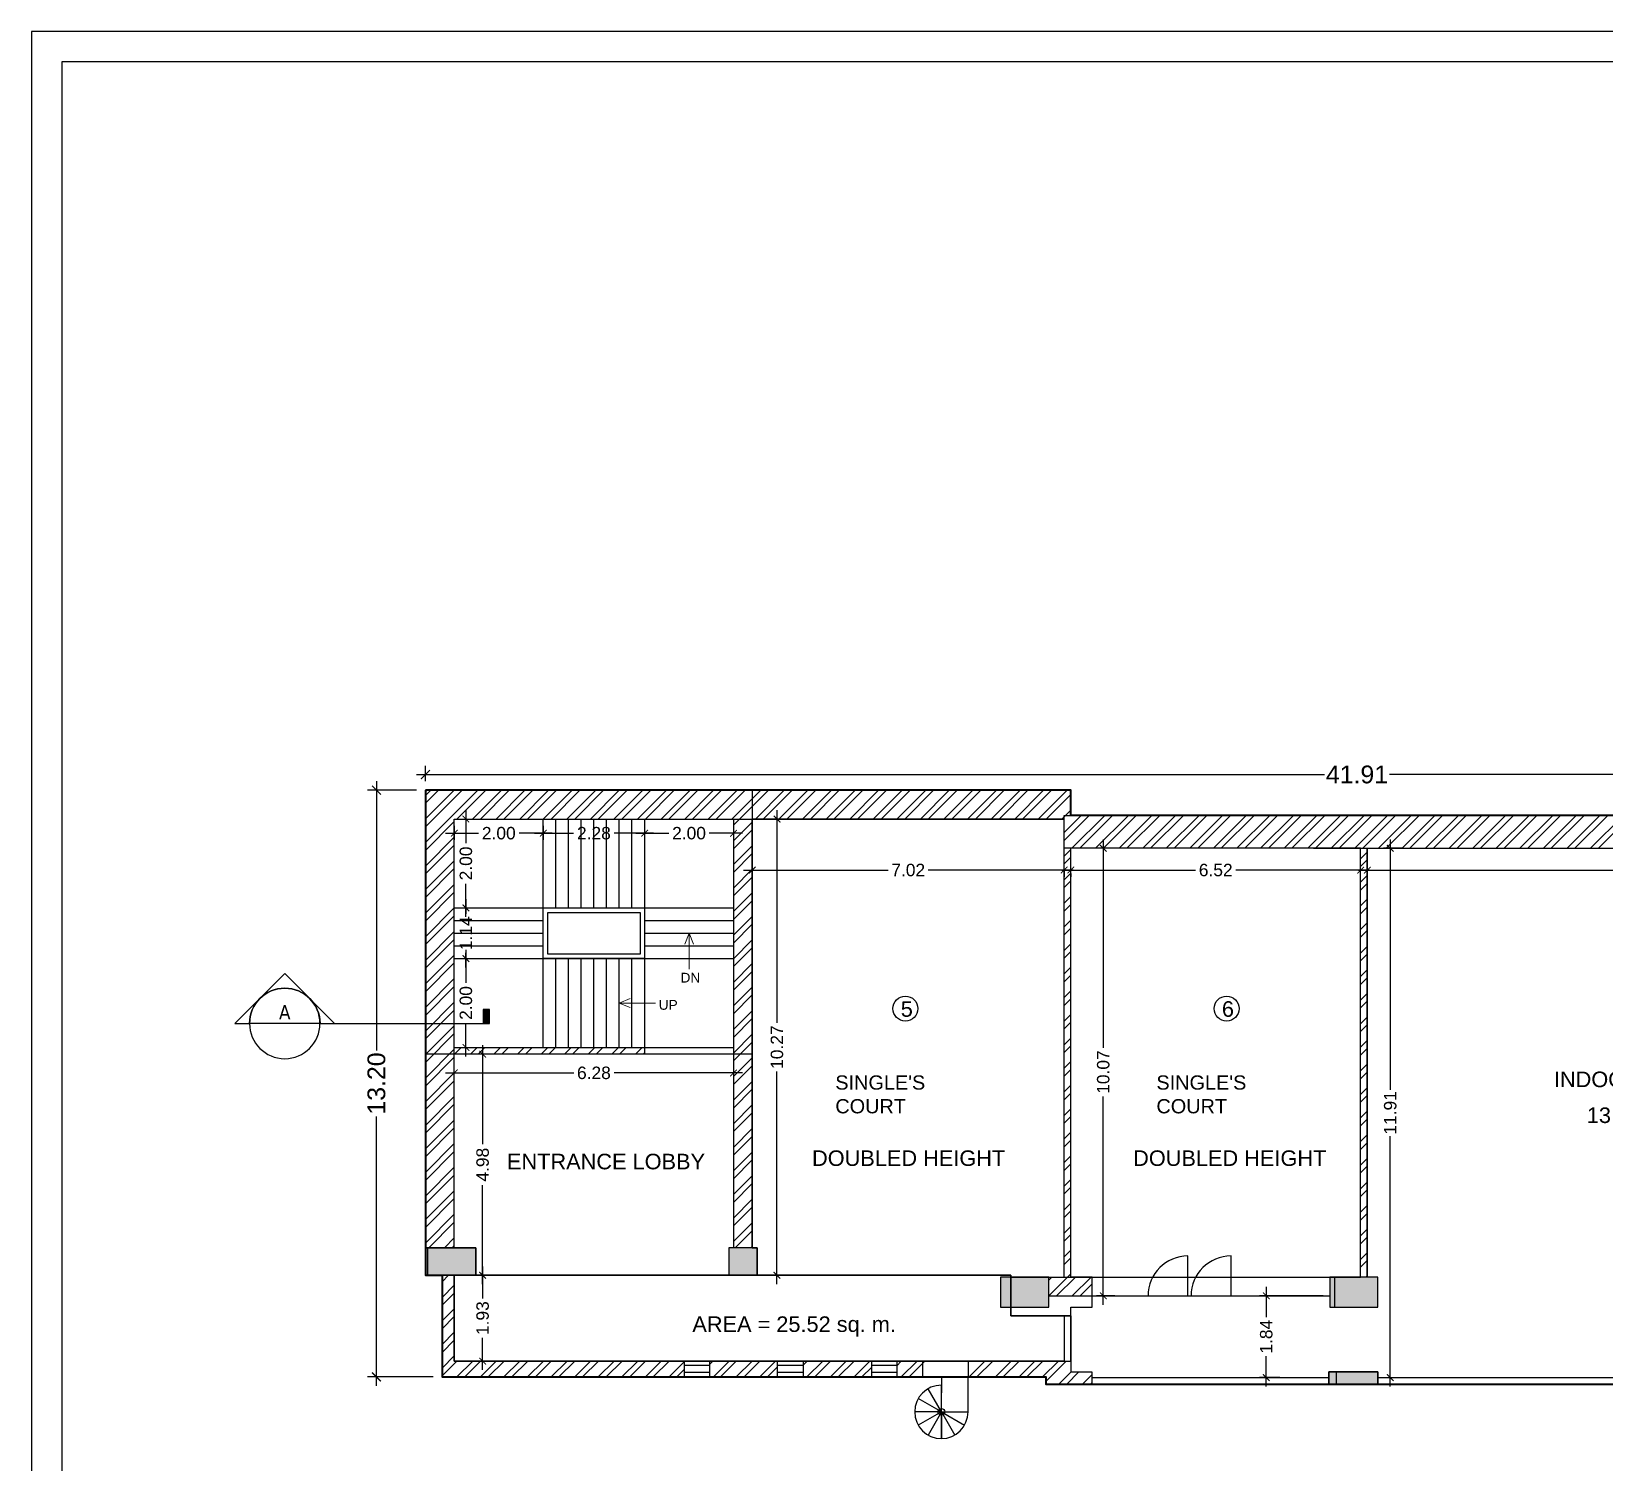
# Model space of a CAD drawing. Header units: millimetres. Extents: x -634016 to -633680, y -35980 to -35884.
# Drawn here: x -633847.47 to -633812.08, y -35916.34 to -35884.14 of the extents above; entities that cross this region are included whole.
import ezdxf
from ezdxf.enums import TextEntityAlignment as Align

# ---------------------------------------------------------------- set-up
doc = ezdxf.new("R2010")
doc.units = ezdxf.units.MM
doc.header["$LTSCALE"] = 200
doc.header["$MEASUREMENT"] = 0
doc.header["$PDMODE"] = 3
doc.linetypes.add('DASHED2', pattern=[0.375, 0.25, -0.125])
doc.layers.get('0').update_dxf_attribs({"linetype": 'CONTINUOUS'})
doc.layers.get('DEFPOINTS').update_dxf_attribs({"color": 11, "linetype": 'CONTINUOUS'})
for name, color, linetype in [('00 PRO', 3, 'CONTINUOUS'), ('COL', 253, 'CONTINUOUS'), ('FUR', 7, 'CONTINUOUS'), ('hatch', 253, 'CONTINUOUS'), ('Section Line', 6, 'CONTINUOUS'), ('STAIR', 252, 'CONTINUOUS'), ('Wall', 7, 'CONTINUOUS'), ('WIN', 160, 'CONTINUOUS')]:
    doc.layers.add(name, color=color, linetype=linetype)
for name, color, linetype, lineweight in [('DIM', 11, 'CONTINUOUS', 25), ('LEGEND', 3, 'CONTINUOUS', 25), ('Text', 7, 'CONTINUOUS', 100)]:
    doc.layers.add(name, color=color, linetype=linetype, lineweight=lineweight)
doc.styles.add('Arial', font='arial.ttf')
doc.styles.add('style1', font='arial.ttf', dxfattribs={"height": 6})
doc.styles.add('Tahoma', font='tahoma.ttf')
doc.dimstyles.new('Copy of STANDARD', dxfattribs={"dimtxt": 0.4, "dimasz": 0.2, "dimexe": 0.2, "dimexo": 0.2, "dimgap": 0.09, "dimtad": 0, "dimzin": 0, "dimdsep": 46, "dimtxsty": 'Arial', "dimblk": 'ARCHTICK', "dimcen": 0.09, "dimdle": 0.2, "dimclrd": 253, "dimclre": 253, "dimclrt": 7, "dimadec": 0, "dimazin": 0, "dimtfac": 1, "dimtofl": 0, "dimtmove": 0, "dimatfit": 3, "dimldrblk": 'ARCHTICK', "dimfxl": 0.18, "dimtolj": 1, "dimtzin": 0, "dimarcsym": 0})

# ---------------------------------------------------------------- blocks, each defined once
blk = doc.blocks.new('*U3')
blk.add_hatch(color=256).paths.add_polyline_path([(-1.812, 0.125), (-1.757, 0.125), (-1.757, 0), (-1.812, 0)])
at = {"color": 1, "true_color": 0xff0000}
blk.add_line((-0.313, 0), (-1.812, 0), dxfattribs=at)
blk.add_line((-0.313, 0), (0.312, 0))
blk.add_lwpolyline([(-0.313, 0), (-0.442, 0), (0, 0.442), (0.442, 0), (0.312, 0, 1)], format="xyb", close=True, dxfattribs=at)
blk.add_lwpolyline([(-1.812, 0.125), (-1.757, 0.125), (-1.757, 0), (-1.812, 0)], close=True, dxfattribs=at)
blk.add_circle((0, 0), 0.312, dxfattribs=at)
at = {"style": 'Tahoma', "flags": 8}
blk.add_attdef('VIEWNUMBER', text='', height=0.125, dxfattribs=at).set_placement((0, 0), align=Align.BOTTOM_CENTER)
blk.add_attdef('SHEETNUMBER', text='', height=0.125, dxfattribs=at).set_placement((0, -0.063), align=Align.TOP_CENTER)
blk = doc.blocks.new('_ArchTick')
at = {"color": 0, "linetype": 'ByBlock', "const_width": 0.15}
blk.add_lwpolyline([(-0.5, -0.5), (0.5, 0.5)], dxfattribs=at)
blk = doc.blocks.new('*D140')
at = {"layer": 'DEFPOINTS', "color": 0, "transparency": 16777216}
for p in [(-633838.61, -35900.859), (-633838.61, -35901.209), (-633796.697, -35901.78)]:
    blk.add_point(p, dxfattribs=at)
at = {"layer": 'DIM', "color": 253, "lineweight": -2, "transparency": 16777216}
for p, q in [((-633838.81, -35900.859), (-633818.387, -35900.859)), ((-633838.61, -35901.009), (-633838.61, -35900.659)), ((-633796.497, -35900.859), (-633816.919, -35900.859)), ((-633796.697, -35901.58), (-633796.697, -35900.659))]:
    blk.add_line(p, q, dxfattribs=at)
at = {"layer": 'DIM', "color": 253, "lineweight": -2, "transparency": 16777216, "xscale": 0.2, "yscale": 0.2, "zscale": 0.2, "rotation": 180}
blk.add_blockref('_ArchTick', (-633838.61, -35900.859), dxfattribs=at)
at = {"layer": 'DIM', "color": 253, "lineweight": -2, "transparency": 16777216, "xscale": 0.2, "yscale": 0.2, "zscale": 0.2}
blk.add_blockref('_ArchTick', (-633796.697, -35900.859), dxfattribs=at)
at = {"layer": 'DIM', "color": 7, "transparency": 16777216, "insert": (-633817.653, -35900.859), "char_height": 0.4, "attachment_point": 5, "style": 'Arial'}
blk.add_mtext('\\A1;41.91', dxfattribs=at)
blk = doc.blocks.new('*D141')
at = {"layer": 'DEFPOINTS', "color": 0, "transparency": 16777216}
for p in [(-633838.61, -35901.209), (-633839.711, -35914.412), (-633838.236, -35914.412)]:
    blk.add_point(p, dxfattribs=at)
at = {"layer": 'DIM', "color": 253, "lineweight": -2, "transparency": 16777216}
for p, q in [((-633838.81, -35901.209), (-633839.911, -35901.209)), ((-633839.711, -35901.009), (-633839.711, -35907.065)), ((-633839.711, -35914.612), (-633839.711, -35908.556)), ((-633838.436, -35914.412), (-633839.911, -35914.412))]:
    blk.add_line(p, q, dxfattribs=at)
at = {"layer": 'DIM', "color": 253, "lineweight": -2, "transparency": 16777216, "xscale": 0.2, "yscale": 0.2, "zscale": 0.2}
for p, rotation in [((-633839.711, -35901.209), 90), ((-633839.711, -35914.412), 270)]:
    blk.add_blockref('_ArchTick', p, dxfattribs=dict(at, rotation=rotation))
at = {"layer": 'DIM', "color": 7, "transparency": 16777216, "insert": (-633839.711, -35907.81), "char_height": 0.4, "attachment_point": 5, "rotation": 90, "style": 'Arial'}
blk.add_mtext('\\A1;13.20', dxfattribs=at)
blk = doc.blocks.new('*D142')
at = {"layer": 'DEFPOINTS', "color": 0, "transparency": 16777216}
for p in [(-633818.263, -35912.588), (-633819.694, -35914.427), (-633819.237, -35914.427)]:
    blk.add_point(p, dxfattribs=at)
at = {"layer": 'DIM', "color": 253, "lineweight": -2, "transparency": 16777216}
for p, q in [((-633818.413, -35912.588), (-633819.844, -35912.588)), ((-633819.694, -35912.388), (-633819.694, -35913.067)), ((-633819.694, -35914.627), (-633819.694, -35913.947)), ((-633819.387, -35914.427), (-633819.844, -35914.427))]:
    blk.add_line(p, q, dxfattribs=at)
at = {"layer": 'DIM', "color": 253, "lineweight": -2, "transparency": 16777216, "xscale": 0.15, "yscale": 0.15, "zscale": 0.15}
for p, rotation in [((-633819.694, -35912.588), 90), ((-633819.694, -35914.427), 270)]:
    blk.add_blockref('_ArchTick', p, dxfattribs=dict(at, rotation=rotation))
at = {"layer": 'DIM', "color": 7, "transparency": 16777216, "insert": (-633819.694, -35913.507), "char_height": 0.28, "attachment_point": 5, "rotation": 90, "style": 'Arial'}
blk.add_mtext('\\A1;1.84', dxfattribs=at)
blk = doc.blocks.new('*D143')
at = {"layer": 'DEFPOINTS', "color": 0, "transparency": 16777216}
for p in [(-633816.904, -35902.518), (-633816.496, -35902.518), (-633817.181, -35914.427)]:
    blk.add_point(p, dxfattribs=at)
at = {"layer": 'DIM', "color": 253, "lineweight": -2, "transparency": 16777216}
for p, q in [((-633816.904, -35902.318), (-633816.904, -35907.95)), ((-633816.646, -35902.518), (-633817.054, -35902.518)), ((-633816.904, -35914.627), (-633816.904, -35908.995)), ((-633817.031, -35914.427), (-633816.754, -35914.427))]:
    blk.add_line(p, q, dxfattribs=at)
at = {"layer": 'DIM', "color": 253, "lineweight": -2, "transparency": 16777216, "xscale": 0.15, "yscale": 0.15, "zscale": 0.15}
for p, rotation in [((-633816.904, -35902.518), 90), ((-633816.904, -35914.427), 270)]:
    blk.add_blockref('_ArchTick', p, dxfattribs=dict(at, rotation=rotation))
at = {"layer": 'DIM', "color": 7, "transparency": 16777216, "insert": (-633816.904, -35908.472), "char_height": 0.28, "attachment_point": 5, "rotation": 90, "style": 'Arial'}
blk.add_mtext('\\A1;11.91', dxfattribs=at)
blk = doc.blocks.new('*D144')
at = {"layer": 'DEFPOINTS', "color": 0, "transparency": 16777216}
for p in [(-633823.361, -35902.518), (-633822.953, -35902.518), (-633822.953, -35912.588)]:
    blk.add_point(p, dxfattribs=at)
at = {"layer": 'DIM', "color": 253, "lineweight": -2, "transparency": 16777216}
for p, q in [((-633823.361, -35902.318), (-633823.361, -35907.004)), ((-633823.103, -35902.518), (-633823.511, -35902.518)), ((-633823.361, -35912.788), (-633823.361, -35908.103)), ((-633823.103, -35912.588), (-633823.511, -35912.588))]:
    blk.add_line(p, q, dxfattribs=at)
at = {"layer": 'DIM', "color": 253, "lineweight": -2, "transparency": 16777216, "xscale": 0.15, "yscale": 0.15, "zscale": 0.15}
for p, rotation in [((-633823.361, -35902.518), 90), ((-633823.361, -35912.588), 270)]:
    blk.add_blockref('_ArchTick', p, dxfattribs=dict(at, rotation=rotation))
at = {"layer": 'DIM', "color": 7, "transparency": 16777216, "insert": (-633823.361, -35907.553), "char_height": 0.28, "attachment_point": 5, "rotation": 90, "style": 'Arial'}
blk.add_mtext('\\A1;10.07', dxfattribs=at)
blk = doc.blocks.new('*D145')
at = {"layer": 'DEFPOINTS', "color": 0, "transparency": 16777216}
for p in [(-633831.257, -35902.884), (-633824.241, -35902.884), (-633824.241, -35903.008)]:
    blk.add_point(p, dxfattribs=at)
at = {"layer": 'DIM', "color": 253, "lineweight": -2, "transparency": 16777216}
for p, q in [((-633831.457, -35903.008), (-633828.2, -35903.008)), ((-633831.257, -35903.034), (-633831.257, -35903.158)), ((-633824.041, -35903.008), (-633827.298, -35903.008)), ((-633824.241, -35903.034), (-633824.241, -35903.158))]:
    blk.add_line(p, q, dxfattribs=at)
at = {"layer": 'DIM', "color": 253, "lineweight": -2, "transparency": 16777216, "xscale": 0.15, "yscale": 0.15, "zscale": 0.15, "rotation": 180}
blk.add_blockref('_ArchTick', (-633831.257, -35903.008), dxfattribs=at)
at = {"layer": 'DIM', "color": 253, "lineweight": -2, "transparency": 16777216, "xscale": 0.15, "yscale": 0.15, "zscale": 0.15}
blk.add_blockref('_ArchTick', (-633824.241, -35903.008), dxfattribs=at)
at = {"layer": 'DIM', "color": 7, "transparency": 16777216, "insert": (-633827.749, -35903.008), "char_height": 0.28, "attachment_point": 5, "style": 'Arial'}
blk.add_mtext('\\A1;7.02', dxfattribs=at)
blk = doc.blocks.new('*D146')
at = {"layer": 'DEFPOINTS', "color": 0, "transparency": 16777216}
for p in [(-633830.814, -35901.859), (-633830.701, -35901.859), (-633831.148, -35912.126)]:
    blk.add_point(p, dxfattribs=at)
at = {"layer": 'DIM', "color": 253, "lineweight": -2, "transparency": 16777216}
for p, q in [((-633830.701, -35901.659), (-633830.701, -35906.443)), ((-633830.664, -35901.859), (-633830.551, -35901.859)), ((-633830.701, -35912.326), (-633830.701, -35907.541)), ((-633830.998, -35912.126), (-633830.551, -35912.126))]:
    blk.add_line(p, q, dxfattribs=at)
at = {"layer": 'DIM', "color": 253, "lineweight": -2, "transparency": 16777216, "xscale": 0.15, "yscale": 0.15, "zscale": 0.15}
for p, rotation in [((-633830.701, -35901.859), 90), ((-633830.701, -35912.126), 270)]:
    blk.add_blockref('_ArchTick', p, dxfattribs=dict(at, rotation=rotation))
at = {"layer": 'DIM', "color": 7, "transparency": 16777216, "insert": (-633830.701, -35906.992), "char_height": 0.28, "attachment_point": 5, "rotation": 90, "style": 'Arial'}
blk.add_mtext('\\A1;10.27', dxfattribs=at)
blk = doc.blocks.new('*D147')
at = {"layer": 'DEFPOINTS', "color": 0, "transparency": 16777216}
for p in [(-633837.323, -35912.126), (-633837.478, -35914.055), (-633837.323, -35914.055)]:
    blk.add_point(p, dxfattribs=at)
at = {"layer": 'DIM', "color": 253, "lineweight": -2, "transparency": 16777216}
for p, q in [((-633837.473, -35912.126), (-633837.473, -35912.126)), ((-633837.323, -35911.926), (-633837.323, -35912.65)), ((-633837.323, -35914.255), (-633837.323, -35913.531)), ((-633837.328, -35914.055), (-633837.173, -35914.055))]:
    blk.add_line(p, q, dxfattribs=at)
at = {"layer": 'DIM', "color": 253, "lineweight": -2, "transparency": 16777216, "xscale": 0.15, "yscale": 0.15, "zscale": 0.15}
for p, rotation in [((-633837.323, -35912.126), 90), ((-633837.323, -35914.055), 270)]:
    blk.add_blockref('_ArchTick', p, dxfattribs=dict(at, rotation=rotation))
at = {"layer": 'DIM', "color": 7, "transparency": 16777216, "insert": (-633837.323, -35913.09), "char_height": 0.28, "attachment_point": 5, "rotation": 90, "style": 'Arial'}
blk.add_mtext('\\A1;1.93', dxfattribs=at)
blk = doc.blocks.new('*D4')
at = {"layer": 'DEFPOINTS', "color": 0, "transparency": 16777216}
for p in [(-634918.319, -35969.072), (-634916.319, -35969.072), (-634916.319, -35969.392)]:
    blk.add_point(p, dxfattribs=at)
at = {"layer": 'DIM', "color": 253, "lineweight": -2, "transparency": 16777216}
for p, q in [((-634918.319, -35969.222), (-634918.319, -35969.542)), ((-634916.319, -35969.222), (-634916.319, -35969.542)), ((-634918.519, -35969.392), (-634917.775, -35969.392)), ((-634916.119, -35969.392), (-634916.863, -35969.392))]:
    blk.add_line(p, q, dxfattribs=at)
at = {"layer": 'DIM', "color": 253, "lineweight": -2, "transparency": 16777216, "xscale": 0.15, "yscale": 0.15, "zscale": 0.15, "rotation": 180}
blk.add_blockref('_ArchTick', (-634918.319, -35969.392), dxfattribs=at)
at = {"layer": 'DIM', "color": 253, "lineweight": -2, "transparency": 16777216, "xscale": 0.15, "yscale": 0.15, "zscale": 0.15}
blk.add_blockref('_ArchTick', (-634916.319, -35969.392), dxfattribs=at)
at = {"layer": 'DIM', "color": 7, "transparency": 16777216, "insert": (-634917.319, -35969.392), "char_height": 0.28, "attachment_point": 5, "style": 'Arial'}
blk.add_mtext('\\A1;2.00', dxfattribs=at)
blk = doc.blocks.new('*D5')
at = {"layer": 'DEFPOINTS', "color": 0, "transparency": 16777216}
for p in [(-634916.319, -35969.072), (-634914.039, -35969.392), (-634914.039, -35969.392)]:
    blk.add_point(p, dxfattribs=at)
at = {"layer": 'DIM', "color": 253, "lineweight": -2, "transparency": 16777216}
for p, q in [((-634916.319, -35969.222), (-634916.319, -35969.542)), ((-634916.519, -35969.392), (-634915.635, -35969.392)), ((-634913.839, -35969.392), (-634914.723, -35969.392))]:
    blk.add_line(p, q, dxfattribs=at)
at = {"layer": 'DIM', "color": 253, "lineweight": -2, "transparency": 16777216, "xscale": 0.15, "yscale": 0.15, "zscale": 0.15, "rotation": 180}
blk.add_blockref('_ArchTick', (-634916.319, -35969.392), dxfattribs=at)
at = {"layer": 'DIM', "color": 253, "lineweight": -2, "transparency": 16777216, "xscale": 0.15, "yscale": 0.15, "zscale": 0.15}
blk.add_blockref('_ArchTick', (-634914.039, -35969.392), dxfattribs=at)
at = {"layer": 'DIM', "color": 7, "transparency": 16777216, "insert": (-634915.179, -35969.392), "char_height": 0.28, "attachment_point": 5, "style": 'Arial'}
blk.add_mtext('\\A1;2.28', dxfattribs=at)
blk = doc.blocks.new('*D6')
at = {"layer": 'DEFPOINTS', "color": 0, "transparency": 16777216}
for p in [(-634914.039, -35969.392), (-634912.039, -35969.392), (-634912.039, -35969.392)]:
    blk.add_point(p, dxfattribs=at)
at = {"layer": 'DIM', "color": 253, "lineweight": -2, "transparency": 16777216}
for p, q in [((-634914.239, -35969.392), (-634913.495, -35969.392)), ((-634911.839, -35969.392), (-634912.583, -35969.392))]:
    blk.add_line(p, q, dxfattribs=at)
at = {"layer": 'DIM', "color": 253, "lineweight": -2, "transparency": 16777216, "xscale": 0.15, "yscale": 0.15, "zscale": 0.15, "rotation": 180}
blk.add_blockref('_ArchTick', (-634914.039, -35969.392), dxfattribs=at)
at = {"layer": 'DIM', "color": 253, "lineweight": -2, "transparency": 16777216, "xscale": 0.15, "yscale": 0.15, "zscale": 0.15}
blk.add_blockref('_ArchTick', (-634912.039, -35969.392), dxfattribs=at)
at = {"layer": 'DIM', "color": 7, "transparency": 16777216, "insert": (-634913.039, -35969.392), "char_height": 0.28, "attachment_point": 5, "style": 'Arial'}
blk.add_mtext('\\A1;2.00', dxfattribs=at)
blk = doc.blocks.new('*D7')
at = {"layer": 'DEFPOINTS', "color": 0, "transparency": 16777216}
for p in [(-634918.319, -35969.072), (-634918.319, -35971.072), (-634918.058, -35971.072)]:
    blk.add_point(p, dxfattribs=at)
at = {"layer": 'DIM', "color": 253, "lineweight": -2, "transparency": 16777216}
for p, q in [((-634918.058, -35968.872), (-634918.058, -35969.617)), ((-634918.169, -35969.072), (-634917.908, -35969.072)), ((-634918.058, -35971.272), (-634918.058, -35970.528)), ((-634918.169, -35971.072), (-634917.908, -35971.072))]:
    blk.add_line(p, q, dxfattribs=at)
at = {"layer": 'DIM', "color": 253, "lineweight": -2, "transparency": 16777216, "xscale": 0.15, "yscale": 0.15, "zscale": 0.15}
for p, rotation in [((-634918.058, -35969.072), 90), ((-634918.058, -35971.072), 270)]:
    blk.add_blockref('_ArchTick', p, dxfattribs=dict(at, rotation=rotation))
at = {"layer": 'DIM', "color": 7, "transparency": 16777216, "insert": (-634918.058, -35970.072), "char_height": 0.28, "attachment_point": 5, "rotation": 90, "style": 'Arial'}
blk.add_mtext('\\A1;2.00', dxfattribs=at)
blk = doc.blocks.new('*D8')
at = {"layer": 'DEFPOINTS', "color": 0, "transparency": 16777216}
for p in [(-634918.319, -35971.072), (-634918.319, -35972.212), (-634918.058, -35972.212)]:
    blk.add_point(p, dxfattribs=at)
at = {"layer": 'DIM', "color": 253, "lineweight": -2, "transparency": 16777216}
for p, q in [((-634918.058, -35970.872), (-634918.058, -35971.203)), ((-634918.169, -35971.072), (-634917.908, -35971.072)), ((-634918.058, -35972.412), (-634918.058, -35972.082)), ((-634918.169, -35972.212), (-634917.908, -35972.212))]:
    blk.add_line(p, q, dxfattribs=at)
at = {"layer": 'DIM', "color": 253, "lineweight": -2, "transparency": 16777216, "xscale": 0.15, "yscale": 0.15, "zscale": 0.15}
for p, rotation in [((-634918.058, -35971.072), 90), ((-634918.058, -35972.212), 270)]:
    blk.add_blockref('_ArchTick', p, dxfattribs=dict(at, rotation=rotation))
at = {"layer": 'DIM', "color": 7, "transparency": 16777216, "insert": (-634918.058, -35971.642), "char_height": 0.28, "attachment_point": 5, "rotation": 90, "style": 'Arial'}
blk.add_mtext('\\A1;1.14', dxfattribs=at)
blk = doc.blocks.new('*D9')
at = {"layer": 'DEFPOINTS', "color": 0, "transparency": 16777216}
for p in [(-634918.319, -35972.212), (-634918.319, -35974.212), (-634918.058, -35974.212)]:
    blk.add_point(p, dxfattribs=at)
at = {"layer": 'DIM', "color": 253, "lineweight": -2, "transparency": 16777216}
for p, q in [((-634918.058, -35972.012), (-634918.058, -35972.757)), ((-634918.169, -35972.212), (-634917.908, -35972.212)), ((-634918.058, -35974.412), (-634918.058, -35973.668)), ((-634918.169, -35974.212), (-634917.908, -35974.212))]:
    blk.add_line(p, q, dxfattribs=at)
at = {"layer": 'DIM', "color": 253, "lineweight": -2, "transparency": 16777216, "xscale": 0.15, "yscale": 0.15, "zscale": 0.15}
for p, rotation in [((-634918.058, -35972.212), 90), ((-634918.058, -35974.212), 270)]:
    blk.add_blockref('_ArchTick', p, dxfattribs=dict(at, rotation=rotation))
at = {"layer": 'DIM', "color": 7, "transparency": 16777216, "insert": (-634918.058, -35973.212), "char_height": 0.28, "attachment_point": 5, "rotation": 90, "style": 'Arial'}
blk.add_mtext('\\A1;2.00', dxfattribs=at)
blk = doc.blocks.new('*D151')
at = {"layer": 'DEFPOINTS', "color": 0, "transparency": 16777216}
for p in [(-633837.96, -35907.572), (-633831.68, -35907.572), (-633831.68, -35907.572)]:
    blk.add_point(p, dxfattribs=at)
at = {"layer": 'DIM', "color": 253, "lineweight": -2, "transparency": 16777216}
for p, q in [((-633838.16, -35907.572), (-633835.275, -35907.572)), ((-633831.48, -35907.572), (-633834.365, -35907.572))]:
    blk.add_line(p, q, dxfattribs=at)
at = {"layer": 'DIM', "color": 253, "lineweight": -2, "transparency": 16777216, "xscale": 0.15, "yscale": 0.15, "zscale": 0.15, "rotation": 180}
blk.add_blockref('_ArchTick', (-633837.96, -35907.572), dxfattribs=at)
at = {"layer": 'DIM', "color": 253, "lineweight": -2, "transparency": 16777216, "xscale": 0.15, "yscale": 0.15, "zscale": 0.15}
blk.add_blockref('_ArchTick', (-633831.68, -35907.572), dxfattribs=at)
at = {"layer": 'DIM', "color": 7, "transparency": 16777216, "insert": (-633834.82, -35907.572), "char_height": 0.28, "attachment_point": 5, "style": 'Arial'}
blk.add_mtext('\\A1;6.28', dxfattribs=at)
blk = doc.blocks.new('*D152')
at = {"layer": 'DEFPOINTS', "color": 0, "transparency": 16777216}
for p in [(-633837.323, -35907.149), (-633837.224, -35907.149), (-633837.224, -35912.126)]:
    blk.add_point(p, dxfattribs=at)
at = {"layer": 'DIM', "color": 253, "lineweight": -2, "transparency": 16777216}
for p, q in [((-633837.323, -35906.949), (-633837.323, -35909.178)), ((-633837.374, -35907.149), (-633837.473, -35907.149)), ((-633837.323, -35912.326), (-633837.323, -35910.097)), ((-633837.374, -35912.126), (-633837.473, -35912.126))]:
    blk.add_line(p, q, dxfattribs=at)
at = {"layer": 'DIM', "color": 253, "lineweight": -2, "transparency": 16777216, "xscale": 0.15, "yscale": 0.15, "zscale": 0.15}
for p, rotation in [((-633837.323, -35907.149), 90), ((-633837.323, -35912.126), 270)]:
    blk.add_blockref('_ArchTick', p, dxfattribs=dict(at, rotation=rotation))
at = {"layer": 'DIM', "color": 7, "transparency": 16777216, "insert": (-633837.323, -35909.637), "char_height": 0.28, "attachment_point": 5, "rotation": 90, "style": 'Arial'}
blk.add_mtext('\\A1;4.98', dxfattribs=at)
blk = doc.blocks.new('*D153')
at = {"layer": 'DEFPOINTS', "color": 0, "transparency": 16777216}
for p in [(-633824.091, -35902.936), (-633817.571, -35903.008), (-633817.571, -35903.008)]:
    blk.add_point(p, dxfattribs=at)
at = {"layer": 'DIM', "color": 253, "lineweight": -2, "transparency": 16777216}
for p, q in [((-633824.291, -35903.008), (-633821.284, -35903.008)), ((-633817.371, -35903.008), (-633820.378, -35903.008)), ((-633824.091, -35903.086), (-633824.091, -35903.158))]:
    blk.add_line(p, q, dxfattribs=at)
at = {"layer": 'DIM', "color": 253, "lineweight": -2, "transparency": 16777216, "xscale": 0.15, "yscale": 0.15, "zscale": 0.15, "rotation": 180}
blk.add_blockref('_ArchTick', (-633824.091, -35903.008), dxfattribs=at)
at = {"layer": 'DIM', "color": 253, "lineweight": -2, "transparency": 16777216, "xscale": 0.15, "yscale": 0.15, "zscale": 0.15}
blk.add_blockref('_ArchTick', (-633817.571, -35903.008), dxfattribs=at)
at = {"layer": 'DIM', "color": 7, "transparency": 16777216, "insert": (-633820.831, -35903.008), "char_height": 0.28, "attachment_point": 5, "style": 'Arial'}
blk.add_mtext('\\A1;6.52', dxfattribs=at)
blk = doc.blocks.new('*D154')
at = {"layer": 'DEFPOINTS', "color": 0, "transparency": 16777216}
for p in [(-633804.233, -35903.008), (-633804.233, -35903.008), (-633817.421, -35903.117)]:
    blk.add_point(p, dxfattribs=at)
at = {"layer": 'DIM', "color": 253, "lineweight": -2, "transparency": 16777216}
for p, q in [((-633817.621, -35903.008), (-633811.376, -35903.008)), ((-633817.421, -35902.967), (-633817.421, -35902.858)), ((-633804.033, -35903.008), (-633810.277, -35903.008))]:
    blk.add_line(p, q, dxfattribs=at)
at = {"layer": 'DIM', "color": 253, "lineweight": -2, "transparency": 16777216, "xscale": 0.15, "yscale": 0.15, "zscale": 0.15, "rotation": 180}
blk.add_blockref('_ArchTick', (-633817.421, -35903.008), dxfattribs=at)
at = {"layer": 'DIM', "color": 253, "lineweight": -2, "transparency": 16777216, "xscale": 0.15, "yscale": 0.15, "zscale": 0.15}
blk.add_blockref('_ArchTick', (-633804.233, -35903.008), dxfattribs=at)
at = {"layer": 'DIM', "color": 7, "transparency": 16777216, "insert": (-633810.827, -35903.008), "char_height": 0.28, "attachment_point": 5, "style": 'Arial'}
blk.add_mtext('\\A1;13.19', dxfattribs=at)
blk = doc.blocks.new('str 2mh')
h = blk.add_hatch()
h.set_pattern_fill('ANSI32', color=8, style=0)
h.set_pattern_definition([(45, (634918.31903, 35969.0724), (-0.26516504294, 0.26516504294), []), (45, (634918.4958, 35969.0724), (-0.26516504294, 0.26516504294), [])])
h.paths.add_polyline_path([(4.28, -5.14), (0, -5.14), (0, -5.29), (4.28, -5.29)])
for points in [[(4.28, -3.14), (2, -3.14), (2, -2), (4.28, -2)], [(4.18, -3.04), (2.1, -3.04), (2.1, -2.1), (4.18, -2.1)], [(4.28, -5.29), (0, -5.29), (0, -5.14), (4.28, -5.14)]]:
    blk.add_lwpolyline(points, close=True)
at = {"layer": 'STAIR'}
for p, q in [((2, -5.14), (2, 0)), ((2.285, -2), (2.285, 0)), ((2.57, -2), (2.57, 0)), ((2.855, -2), (2.855, 0)), ((3.14, -2), (3.14, 0)), ((3.425, -2), (3.425, 0)), ((3.71, -2), (3.71, 0)), ((3.995, -2), (3.995, 0)), ((4.28, 0), (4.28, -5.14)), ((0, -2), (6.28, -2)), ((0, -2.285), (2, -2.285)), ((4.28, -2.285), (6.28, -2.285)), ((0, -2.57), (2, -2.57)), ((4.28, -2.57), (6.28, -2.57)), ((0, -2.855), (2, -2.855)), ((0, -3.14), (6.28, -3.14)), ((2.285, -5.14), (2.285, -3.14)), ((2.57, -5.14), (2.57, -3.14)), ((2.855, -5.14), (2.855, -3.14)), ((3.14, -5.14), (3.14, -3.14)), ((3.425, -5.14), (3.425, -3.14)), ((3.71, -5.14), (3.71, -3.14)), ((3.995, -5.14), (3.995, -3.14)), ((4.28, -2.855), (6.28, -2.855))]:
    blk.add_line(p, q, dxfattribs=at)
at = {"layer": 'Text', "lineweight": 5}
for p, q in [((5.28, -2.57), (5.182, -2.816)), ((5.28, -2.57), (5.28, -3.382)), ((5.28, -2.57), (5.378, -2.816)), ((3.71, -4.14), (3.956, -4.042)), ((3.71, -4.14), (4.522, -4.14)), ((3.71, -4.14), (3.956, -4.238))]:
    blk.add_line(p, q, dxfattribs=at)
at = {"layer": 'Wall'}
for p, q in [((0, -5.14), (0, 0)), ((0, 0), (6.28, 0)), ((6.28, 0), (6.28, -5.14)), ((0, -5.14), (6.28, -5.14))]:
    blk.add_line(p, q, dxfattribs=at)
at = {"layer": 'LEGEND', "color": 7, "style": 'style1'}
for s, p in [('DN', (5.089, -3.68)), ('UP', (4.598, -4.292))]:
    blk.add_text(s, height=0.22, dxfattribs=at).set_placement(p)
at = {"layer": 'DIM'}
for base, p1, p2, picture, middle in [((2, -0.32), (0, 0), (2, 0), '*D4', (1, -0.32)), ((4.28, -0.32), (2, 0), (4.28, -0.32), '*D5', (3.14, -0.32)), ((6.28, -0.32), (4.28, -0.32), (6.28, -0.32), '*D6', (5.28, -0.32))]:
    dim = blk.add_linear_dim(base=base, p1=p1, p2=p2, dimstyle='Copy of STANDARD', override={"dimtxt": 0.28, "dimasz": 0.15, "dimexe": 0.15, "dimexo": 0.15}, dxfattribs=at)
    dim.commit()
    dim.dimension.update_dxf_attribs({"geometry": picture, "text_midpoint": middle, "insert": (634918.319, 35969.072)})
for base, p1, p2, picture, middle in [((0.261, -2), (0, 0), (0, -2), '*D7', (0.261, -1)), ((0.261, -3.14), (0, -2), (0, -3.14), '*D8', (0.261, -2.57)), ((0.261, -5.14), (0, -3.14), (0, -5.14), '*D9', (0.261, -4.14))]:
    dim = blk.add_linear_dim(base=base, p1=p1, p2=p2, angle=90, dimstyle='Copy of STANDARD', override={"dimtxt": 0.28, "dimasz": 0.15, "dimexe": 0.15, "dimexo": 0.15}, dxfattribs=at)
    dim.commit()
    dim.dimension.update_dxf_attribs({"geometry": picture, "text_midpoint": middle, "insert": (634918.319, 35969.072)})

msp = doc.modelspace()

# ---------------------------------------------------------------- hatches: boundary and pattern name
h = msp.add_hatch()
h.set_pattern_fill('ANSI32', color=8, style=0)
h.set_pattern_definition([(45, (3703.18225, -468.20713), (-0.26516504294, 0.26516504294), []), (45, (3703.35902, -468.20713), (-0.26516504294, 0.26516504294), [])])
h.paths.add_polyline_path([(-633824.957, -35901.859), (-633824.241, -35901.859), (-633824.091, -35901.756), (-633824.091, -35901.209), (-633838.57, -35901.209), (-633838.61, -35901.249), (-633838.61, -35909.402), (-633838.101, -35909.402), (-633837.96, -35909.402), (-633837.96, -35901.859), (-633831.68, -35901.859), (-633831.257, -35901.859)])
h.paths.add_polyline_path([(-633838.61, -35911.505), (-633837.96, -35911.505), (-633837.96, -35909.402), (-633838.61, -35909.402)])
h.paths.add_polyline_path([(-633831.257, -35901.859), (-633831.68, -35901.859), (-633831.68, -35911.505), (-633831.257, -35911.505)])
h = msp.add_hatch()
h.set_pattern_fill('ANSI32', color=8, style=0)
h.set_pattern_definition([(45, (1871.09085, -141.68077), (-0.26516504294, 0.26516504294), []), (45, (1871.26762, -141.68077), (-0.26516504294, 0.26516504294), [])])
h.paths.add_polyline_path([(-633824.091, -35902.518), (-633803.971, -35902.518), (-633803.971, -35901.78), (-633824.241, -35901.78), (-633824.241, -35912.165), (-633824.587, -35912.165), (-633824.587, -35912.588), (-633823.608, -35912.588), (-633823.608, -35912.165), (-633824.091, -35912.165)])
h = msp.add_hatch()
h.set_pattern_fill('ANSI32', color=8, style=0)
h.set_pattern_definition([(45, (812.2065, 37.391), (-0.26516504294, 0.26516504294), []), (45, (812.38327, 37.391), (-0.26516504294, 0.26516504294), [])])
h.paths.add_polyline_path([(-633817.421, -35902.518), (-633817.571, -35902.518), (-633817.571, -35912.165), (-633817.421, -35912.165)])
h = msp.add_hatch()
h.set_pattern_fill('ANSI32', color=8, style=0)
h.set_pattern_definition([(45, (1871.1088, -164.11354), (-0.26516504294, 0.26516504294), []), (45, (1871.2856, -164.11354), (-0.26516504294, 0.26516504294), [])])
h.paths.add_polyline_path([(-633832.782, -35914.055), (-633837.96, -35914.055), (-633837.96, -35912.126), (-633838.236, -35912.126), (-633838.236, -35914.412), (-633832.782, -35914.412)])

# ---------------------------------------------------------------- linework, layer by layer
at = {"color": 8}
for p, q in [((-633838.61, -35901.249), (-633838.57, -35901.209)), ((-633824.115, -35901.78), (-633824.091, -35901.756)), ((-633832.221, -35914.129), (-633832.147, -35914.055)), ((-633832.132, -35914.412), (-633831.775, -35914.055)), ((-633831.974, -35914.412), (-633831.617, -35914.055)), ((-633831.62, -35914.412), (-633831.263, -35914.055)), ((-633831.443, -35914.412), (-633831.086, -35914.055)), ((-633831.09, -35914.412), (-633830.733, -35914.055)), ((-633830.913, -35914.412), (-633830.686, -35914.184)), ((-633830.115, -35914.144), (-633830.026, -35914.055)), ((-633830.029, -35914.412), (-633829.672, -35914.055)), ((-633829.852, -35914.412), (-633829.495, -35914.055)), ((-633829.499, -35914.412), (-633829.142, -35914.055)), ((-633829.322, -35914.412), (-633828.965, -35914.055)), ((-633828.968, -35914.412), (-633828.612, -35914.055)), ((-633828.792, -35914.412), (-633828.569, -35914.189)), ((-633828.008, -35914.159), (-633827.904, -35914.055)), ((-633827.908, -35914.412), (-633827.551, -35914.055)), ((-633827.731, -35914.412), (-633827.374, -35914.055)), ((-633826.378, -35914.412), (-633826.022, -35914.055)), ((-633826.202, -35914.412), (-633825.845, -35914.055)), ((-633825.786, -35914.412), (-633825.43, -35914.055)), ((-633825.61, -35914.412), (-633825.253, -35914.055)), ((-633825.256, -35914.412), (-633824.899, -35914.055)), ((-633825.079, -35914.412), (-633824.722, -35914.055)), ((-633824.726, -35914.412), (-633824.369, -35914.055)), ((-633824.652, -35914.514), (-633824.192, -35914.055)), ((-633824.36, -35914.577), (-633824.085, -35914.301)), ((-633824.183, -35914.577), (-633823.908, -35914.301)), ((-633823.83, -35914.577), (-633823.618, -35914.365)), ((-633823.653, -35914.577), (-633823.618, -35914.542))]:
    msp.add_line(p, q, dxfattribs=at)
for points in [[(-633680.187, -35980.035), (-633680.187, -35884.139), (-633847.473, -35884.139), (-633847.473, -35980.035)], [(-633680.867, -35979.355), (-633680.867, -35884.819), (-633846.793, -35884.819), (-633846.793, -35979.355)]]:
    msp.add_lwpolyline(points, close=True)
for points in [[(-633821.455, -35912.588), (-633821.455, -35911.689)], [(-633820.486, -35912.588), (-633820.486, -35911.689)]]:
    msp.add_lwpolyline(points)
at = {"layer": '00 PRO', "lineweight": 40}
msp.add_lwpolyline([(-633838.61, -35901.209), (-633838.61, -35912.126), (-633838.236, -35912.126), (-633838.236, -35914.412), (-633824.652, -35914.412), (-633824.652, -35914.577), (-633796.697, -35914.577), (-633796.697, -35912.864), (-633796.697, -35912.864), (-633796.697, -35912.696), (-633796.697, -35912.696), (-633796.697, -35912.696), (-633796.697, -35912.696), (-633796.697, -35904.034), (-633796.697, -35901.78), (-633824.091, -35901.78), (-633824.091, -35901.209), (-633838.61, -35901.209)], dxfattribs=at)
at = {"layer": 'COL'}
for p, q in [((-633837.96, -35911.505), (-633838.61, -35911.505)), ((-633838.555, -35912.126), (-633838.555, -35911.505)), ((-633837.478, -35911.505), (-633837.96, -35911.505)), ((-633837.478, -35912.126), (-633837.478, -35911.505)), ((-633831.68, -35911.505), (-633831.788, -35911.505)), ((-633831.788, -35911.505), (-633831.788, -35912.126)), ((-633831.148, -35911.505), (-633831.257, -35911.505)), ((-633831.148, -35912.126), (-633831.148, -35911.505)), ((-633837.96, -35912.126), (-633837.478, -35912.126)), ((-633831.788, -35912.126), (-633831.148, -35912.126)), ((-633818.15, -35912.844), (-633818.15, -35912.165)), ((-633818.283, -35914.301), (-633818.283, -35914.577)), ((-633818.12, -35914.301), (-633818.12, -35914.577)), ((-633817.181, -35914.301), (-633817.181, -35914.577))]:
    msp.add_line(p, q, dxfattribs=at)
for points in [[(-633837.478, -35912.126), (-633838.61, -35912.126), (-633838.61, -35911.505), (-633837.478, -35911.505)], [(-633831.788, -35912.126), (-633831.148, -35912.126), (-633831.148, -35911.505), (-633831.788, -35911.505)], [(-633825.67, -35912.844), (-633824.587, -35912.844), (-633824.587, -35912.165), (-633825.67, -35912.165)], [(-633818.263, -35912.844), (-633817.181, -35912.844), (-633817.181, -35912.165), (-633818.263, -35912.165)], [(-633818.283, -35914.577), (-633817.181, -35914.577), (-633817.181, -35914.301), (-633818.283, -35914.301)]]:
    msp.add_lwpolyline(points, close=True, dxfattribs=at)
for points in [[(-633838.61, -35911.505), (-633837.478, -35911.505), (-633838.61, -35912.126), (-633837.478, -35912.126)], [(-633831.788, -35911.505), (-633831.148, -35911.505), (-633831.788, -35912.126), (-633831.148, -35912.126)], [(-633825.67, -35912.165), (-633824.587, -35912.165), (-633825.67, -35912.844), (-633824.587, -35912.844)], [(-633818.263, -35912.165), (-633817.181, -35912.165), (-633818.263, -35912.844), (-633817.181, -35912.844)], [(-633818.283, -35914.301), (-633817.181, -35914.301), (-633818.283, -35914.577), (-633817.181, -35914.577)]]:
    msp.add_solid(points, dxfattribs=at)
at = {"layer": 'DEFPOINTS'}
msp.add_lwpolyline([(-633838.61, -35901.209), (-633831.257, -35901.209), (-633831.257, -35907.149), (-633838.61, -35907.149)], close=True, dxfattribs=at)
msp.add_lwpolyline([(-633831.257, -35907.149), (-633831.257, -35911.505), (-633831.148, -35911.505), (-633831.148, -35912.126), (-633825.439, -35912.126), (-633825.439, -35912.165), (-633823.608, -35912.165), (-633818.263, -35912.165), (-633817.571, -35912.165), (-633817.571, -35902.518), (-633824.091, -35902.518), (-633824.241, -35902.518), (-633824.241, -35901.859), (-633831.257, -35901.859), (-633831.257, -35907.149)], dxfattribs=at)
at = {"layer": 'FUR'}
for p, q in [((-633831.788, -35912.126), (-633837.478, -35912.126)), ((-633831.148, -35912.126), (-633825.445, -35912.126)), ((-633824.587, -35912.588), (-633819.223, -35912.588)), ((-633823.608, -35912.588), (-633818.263, -35912.588)), ((-633827.003, -35914.412), (-633827.427, -35914.412)), ((-633824.587, -35914.577), (-633819.242, -35914.577)), ((-633823.618, -35914.427), (-633818.283, -35914.427)), ((-633823.618, -35914.577), (-633818.283, -35914.577)), ((-633818.12, -35914.577), (-633812.775, -35914.577)), ((-633817.181, -35914.427), (-633811.836, -35914.427)), ((-633817.181, -35914.577), (-633811.836, -35914.577))]:
    msp.add_line(p, q, dxfattribs=at)
msp.add_lwpolyline([(-633837.96, -35914.055), (-633837.96, -35912.126), (-633837.478, -35912.126), (-633837.478, -35912.126), (-633831.788, -35912.126), (-633831.788, -35912.126), (-633831.148, -35912.126), (-633831.151, -35912.126), (-633825.439, -35912.126), (-633825.439, -35913.041), (-633824.238, -35913.041), (-633824.238, -35914.055)], close=True, dxfattribs=at)
msp.add_lwpolyline([(-633824.091, -35914.055), (-633824.091, -35913.041), (-633825.439, -35913.041), (-633825.439, -35912.126), (-633837.96, -35912.126), (-633837.96, -35914.055), (-633824.091, -35914.055)], dxfattribs=at)
at = {"layer": 'hatch'}
for centre in [(-633827.812, -35906.125), (-633820.587, -35906.125)]:
    msp.add_circle(centre, 0.28, dxfattribs=at)
at = {"layer": 'hatch', "linetype": 'DASHED2', "ltscale": 0.1}
for centre in [(-633821.455, -35912.588), (-633820.486, -35912.588)]:
    msp.add_arc(centre, 0.899, 90, 180, dxfattribs=at)
at = {"layer": 'STAIR'}
for p, q in [((-633824.238, -35913.041), (-633824.238, -35914.055)), ((-633824.091, -35913.041), (-633824.091, -35914.055))]:
    msp.add_line(p, q, dxfattribs=at)
at = {"layer": 'STAIR', "color": 7}
for p, q in [((-633827.003, -35915.199), (-633827.303, -35914.68)), ((-633827.003, -35915.199), (-633827.003, -35914.599)), ((-633827.003, -35915.199), (-633827.003, -35914.599)), ((-633827.003, -35915.199), (-633827.522, -35914.899)), ((-633827.003, -35915.199), (-633827.603, -35915.199)), ((-633827.003, -35915.199), (-633827.603, -35915.199)), ((-633827.003, -35915.199), (-633827.522, -35915.499)), ((-633827.003, -35915.199), (-633827.303, -35915.719)), ((-633827.003, -35915.799), (-633827.003, -35915.199)), ((-633827.003, -35915.199), (-633826.403, -35915.199)), ((-633827.003, -35915.199), (-633827.003, -35915.799)), ((-633827.003, -35915.199), (-633826.403, -35915.199)), ((-633827.003, -35915.199), (-633827.003, -35915.799)), ((-633827.003, -35915.199), (-633826.703, -35915.719)), ((-633827.003, -35915.199), (-633826.483, -35915.499))]:
    msp.add_line(p, q, dxfattribs=at)
msp.add_circle((-633827.003, -35915.199), 0.075, dxfattribs=at)
msp.add_arc((-633827.003, -35915.199), 0.6, 90, 0, dxfattribs=at)
at = {"layer": 'Wall'}
for p, q in [((-633838.61, -35901.209), (-633824.091, -35901.209)), ((-633838.61, -35912.126), (-633838.61, -35901.209)), ((-633838.61, -35912.126), (-633838.61, -35901.209)), ((-633824.091, -35901.78), (-633824.091, -35901.209)), ((-633837.96, -35911.505), (-633837.96, -35901.859)), ((-633837.96, -35901.859), (-633831.68, -35901.859)), ((-633831.68, -35901.859), (-633831.68, -35911.505)), ((-633831.68, -35901.859), (-633831.257, -35901.859)), ((-633831.257, -35911.505), (-633831.257, -35901.859)), ((-633831.257, -35901.859), (-633824.241, -35901.859)), ((-633824.241, -35901.78), (-633803.971, -35901.78)), ((-633824.241, -35912.165), (-633824.241, -35901.78)), ((-633817.791, -35902.518), (-633824.091, -35902.518)), ((-633824.091, -35912.165), (-633824.091, -35902.518)), ((-633818.632, -35902.518), (-633812.332, -35902.518)), ((-633817.633, -35902.518), (-633803.971, -35902.518)), ((-633817.571, -35912.165), (-633817.571, -35902.518)), ((-633817.421, -35912.165), (-633817.421, -35902.518)), ((-633838.236, -35914.412), (-633838.236, -35912.126)), ((-633837.96, -35914.055), (-633837.96, -35912.126)), ((-633824.587, -35912.165), (-633825.67, -35912.165)), ((-633825.67, -35912.165), (-633825.67, -35912.844)), ((-633824.587, -35912.844), (-633824.587, -35912.165)), ((-633824.587, -35912.165), (-633824.241, -35912.165)), ((-633823.608, -35912.165), (-633824.091, -35912.165)), ((-633823.608, -35912.844), (-633823.608, -35912.165)), ((-633817.181, -35912.165), (-633818.263, -35912.165)), ((-633818.263, -35912.165), (-633818.263, -35912.844)), ((-633817.181, -35912.844), (-633817.181, -35912.165)), ((-633825.67, -35912.844), (-633824.587, -35912.844)), ((-633824.091, -35913.041), (-633824.091, -35912.844)), ((-633824.091, -35912.844), (-633823.608, -35912.844)), ((-633818.263, -35912.844), (-633817.181, -35912.844)), ((-633825.439, -35913.041), (-633824.238, -35913.041)), ((-633824.238, -35913.041), (-633824.091, -35913.041)), ((-633832.782, -35914.055), (-633834.318, -35914.055)), ((-633831.645, -35914.055), (-633833.809, -35914.055)), ((-633832.782, -35914.412), (-633832.782, -35914.055)), ((-633830.686, -35914.055), (-633832.221, -35914.055)), ((-633832.221, -35914.055), (-633832.221, -35914.412)), ((-633831.645, -35914.055), (-633831.497, -35914.055)), ((-633830.686, -35914.412), (-633830.686, -35914.055)), ((-633828.569, -35914.055), (-633830.115, -35914.055)), ((-633830.115, -35914.055), (-633830.115, -35914.412)), ((-633828.569, -35914.412), (-633828.569, -35914.055)), ((-633826.709, -35914.055), (-633828.008, -35914.055)), ((-633828.008, -35914.055), (-633828.008, -35914.412)), ((-633827.427, -35914.055), (-633827.427, -35914.412)), ((-633824.238, -35914.055), (-633826.403, -35914.055)), ((-633826.403, -35914.055), (-633826.403, -35914.412)), ((-633824.238, -35914.055), (-633824.091, -35914.055)), ((-633824.091, -35914.055), (-633824.091, -35914.301)), ((-633824.091, -35914.301), (-633823.618, -35914.301)), ((-633823.618, -35914.301), (-633823.618, -35914.577)), ((-633832.782, -35914.412), (-633838.236, -35914.412)), ((-633832.058, -35914.412), (-633833.809, -35914.412)), ((-633830.686, -35914.412), (-633832.221, -35914.412)), ((-633828.569, -35914.412), (-633830.115, -35914.412)), ((-633827.003, -35914.412), (-633828.008, -35914.412)), ((-633827.003, -35914.412), (-633827.003, -35914.769)), ((-633824.652, -35914.412), (-633826.403, -35914.412)), ((-633826.403, -35915.199), (-633826.403, -35914.412)), ((-633824.652, -35914.577), (-633824.652, -35914.412)), ((-633823.618, -35914.577), (-633824.652, -35914.577))]:
    msp.add_line(p, q, dxfattribs=at)
for points in [[(-633817.421, -35912.165), (-633817.571, -35912.165), (-633817.571, -35902.518), (-633817.421, -35902.518)], [(-633837.478, -35911.505), (-633838.61, -35911.505), (-633838.61, -35912.126), (-633837.478, -35912.126)], [(-633831.148, -35911.505), (-633831.788, -35911.505), (-633831.788, -35912.126), (-633831.148, -35912.126)], [(-633817.181, -35914.577), (-633818.283, -35914.577), (-633818.283, -35914.301), (-633817.181, -35914.301)]]:
    msp.add_lwpolyline(points, close=True, dxfattribs=at)
at = {"layer": 'WIN'}
for p, q in [((-633832.221, -35914.055), (-633832.782, -35914.055)), ((-633832.221, -35914.153), (-633832.782, -35914.153)), ((-633832.221, -35914.313), (-633832.782, -35914.313)), ((-633830.115, -35914.055), (-633830.686, -35914.055)), ((-633830.115, -35914.153), (-633830.686, -35914.153)), ((-633830.115, -35914.313), (-633830.686, -35914.313)), ((-633828.008, -35914.055), (-633828.569, -35914.055)), ((-633828.008, -35914.153), (-633828.569, -35914.153)), ((-633828.008, -35914.313), (-633828.569, -35914.313)), ((-633832.221, -35914.412), (-633832.782, -35914.412)), ((-633830.115, -35914.412), (-633830.686, -35914.412)), ((-633828.008, -35914.412), (-633828.569, -35914.412))]:
    msp.add_line(p, q, dxfattribs=at)

# ---------------------------------------------------------------- block references
msp.add_blockref('str 2mh', (-633837.96, -35901.859))
at = {"layer": 'Section Line'}
ref = msp.add_blockref('*U3', (-633841.775, -35906.459), dxfattribs=dict(at, xscale=-2.540000000037252, yscale=2.540000000037252, zscale=2.54))
ref.add_attrib('VIEWNUMBER', 'A', dxfattribs={"layer": '0', "extrusion": (0, 0, -1), "height": 0.318, "style": 'Tahoma'}).set_placement((633841.775, -35906.459), align=Align.BOTTOM_CENTER)

# ---------------------------------------------------------------- texts
at = {"layer": 'LEGEND', "color": 7, "attachment_point": 1, "style": 'style1'}
for s, insert, char_height, width in [('5', (-633827.917, -35905.959), 0.35, 8.94938), ('6', (-633820.692, -35905.959), 0.35, 8.94938), ("SINGLE'S COURT ", (-633829.389, -35907.628), 0.32, 3.24219), ("SINGLE'S COURT ", (-633822.165, -35907.628), 0.32, 3.24219), ('INDOOR GAMES / SPORT', (-633813.223, -35907.542), 0.35, 8.94938), ('13.19 M x 11.91 M', (-633812.483, -35908.349), 0.35, 8.94938), ('ENTRANCE LOBBY', (-633836.775, -35909.391), 0.35, 8.94938), ('DOUBLED HEIGHT', (-633829.913, -35909.315), 0.35, 8.94938), ('DOUBLED HEIGHT', (-633822.689, -35909.315), 0.35, 8.94938), ('AREA = 25.52 sq. m.', (-633832.605, -35913.05), 0.35, 8.94938)]:
    msp.add_mtext(s, dxfattribs=dict(at, insert=insert, char_height=char_height, width=width))

# ---------------------------------------------------------------- dimensions: what is measured, and where the dimension line sits
at = {"layer": 'DIM'}
for base, p1, p2, angle, picture, middle in [((-633838.61, -35900.859), (-633796.697, -35901.78), (-633838.61, -35901.209), 180, '*D140', (-633817.653, -35900.859)), ((-633839.711, -35914.412), (-633838.61, -35901.209), (-633838.236, -35914.412), 270, '*D141', (-633839.711, -35907.81))]:
    dim = msp.add_linear_dim(base=base, p1=p1, p2=p2, angle=angle, dimstyle='Copy of STANDARD', dxfattribs=at)
    dim.commit()
    dim.dimension.update_dxf_attribs({"geometry": picture, "text_midpoint": middle})
for base, p1, p2, picture, middle in [((-633830.701, -35901.859), (-633831.148, -35912.126), (-633830.814, -35901.859), '*D146', (-633830.701, -35906.992)), ((-633823.361, -35902.518), (-633822.953, -35912.588), (-633822.953, -35902.518), '*D144', (-633823.361, -35907.553)), ((-633816.904, -35902.518), (-633817.181, -35914.427), (-633816.496, -35902.518), '*D143', (-633816.904, -35908.472)), ((-633837.323, -35907.149), (-633837.224, -35912.126), (-633837.224, -35907.149), '*D152', (-633837.323, -35909.637)), ((-633837.323, -35914.055), (-633837.323, -35912.126), (-633837.478, -35914.055), '*D147', (-633837.323, -35913.09)), ((-633819.694, -35914.427), (-633818.263, -35912.588), (-633819.237, -35914.427), '*D142', (-633819.694, -35913.507))]:
    dim = msp.add_linear_dim(base=base, p1=p1, p2=p2, angle=90, dimstyle='Copy of STANDARD', override={"dimtxt": 0.28, "dimasz": 0.15, "dimexe": 0.15, "dimexo": 0.15}, dxfattribs=at)
    dim.commit()
    dim.dimension.update_dxf_attribs({"geometry": picture, "text_midpoint": middle})
for base, p1, p2, picture, middle in [((-633824.241, -35903.008), (-633831.257, -35902.884), (-633824.241, -35902.884), '*D145', (-633827.749, -35903.008)), ((-633817.571, -35903.008), (-633824.091, -35902.936), (-633817.571, -35903.008), '*D153', (-633820.831, -35903.008)), ((-633804.233, -35903.008), (-633817.421, -35903.117), (-633804.233, -35903.008), '*D154', (-633810.827, -35903.008)), ((-633831.68, -35907.572), (-633837.96, -35907.572), (-633831.68, -35907.572), '*D151', (-633834.82, -35907.572))]:
    dim = msp.add_linear_dim(base=base, p1=p1, p2=p2, dimstyle='Copy of STANDARD', override={"dimtxt": 0.28, "dimasz": 0.15, "dimexe": 0.15, "dimexo": 0.15}, dxfattribs=at)
    dim.commit()
    dim.dimension.update_dxf_attribs({"geometry": picture, "text_midpoint": middle})

doc.saveas('drawing.dxf')
